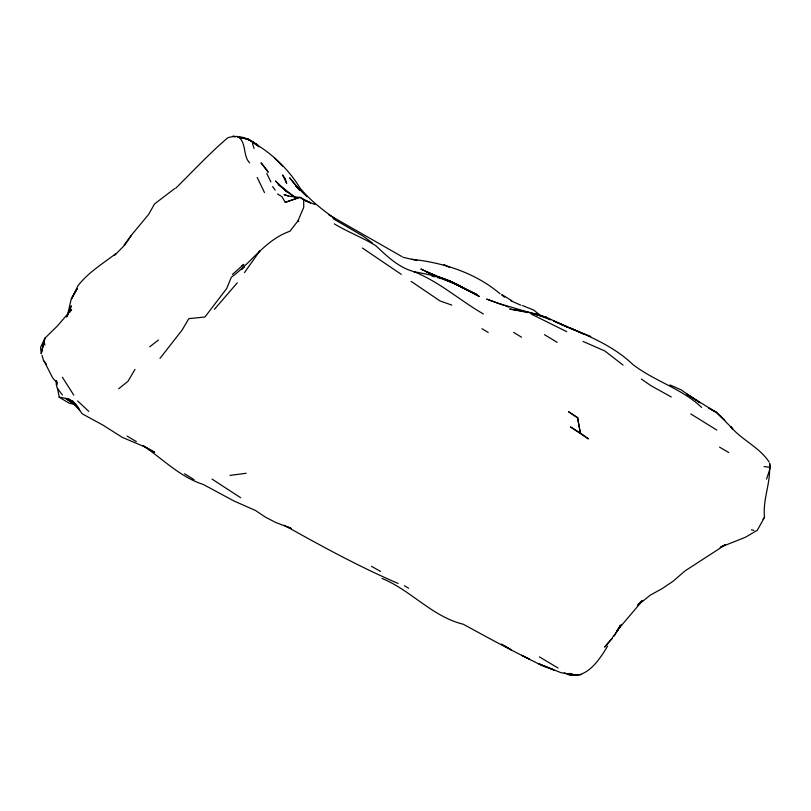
<?xml version="1.0" encoding="UTF-8"?>
<svg xmlns="http://www.w3.org/2000/svg" width="811" height="811" viewBox="0 0 811 811"><rect width="100%" height="100%" fill="white"/><g stroke="black" fill="none" stroke-linecap="round" stroke-linejoin="round"><path stroke-width="1.22" d="M769.629 468.15C769.994 484.785 762.634 500.509 764.52 517.306L757.292 530.282L745.461 537.237L720.168 547.313M769.649 465.767L769.669 463.395L770.45 467.349L766.557 479.098M69.746 312.306L71.611 309.457L57.348 326.042L44.929 338.187L41.26 353.667M66.624 317.04L71.327 305.828L67.181 316.361L71.246 298.904L77.288 288.584L71.469 298.833L78.028 285.634C88.338 272.364 102.865 263.605 116.014 253.508M159.98 358.411L182.14 330.016L188.801 318.662L204.95 317L226.725 288.452L231.348 277.19C251.542 262.622 265.339 239.772 289.912 231.247L297.921 220.977L303.719 207.383L303.699 199.982L300.323 197.428L310.633 202.953L303.699 199.982L314.84 204.463M620.162 626.051L618.905 628.241L620.131 626.183M134.971 369.4L127.895 381.423L118.67 388.763M607.621 645.982C599.076 660.6 584.255 682.862 564.304 672.917M614.201 636.017L620.496 625.859L616.147 632.509M620.445 625.291L617.161 630.522L640.518 603.019L650.27 595.152L662.08 588.654L672.816 581.446L685.113 570.843L725.47 544.708L721.121 546.665M616.188 632.458L621.419 624.47M244.446 272.638L259.824 250.873L258.658 252.262M612.629 637.264L615.529 633.462M124.113 244.993L131.443 235.383M763.029 519.182L764.52 517.306M612.153 638.156L604.611 647.097L612.406 638.257M214.449 309.326L237.309 282.755M114.625 255.353L124.803 245.003L131.463 235.089L148.646 214.388L154.526 203.956L174.629 188.628M175.652 188.294C192.896 171.344 209.279 153.553 227.698 137.84C238.596 133.876 251.268 138.995 259.196 146.852L252.282 142.006C271.675 153.127 288.412 168.972 300.09 188.091C309.903 200.084 322.2 209.643 334.791 218.544M637.446 605.249L642.809 600.454L638.277 604.195M232.402 274.453L243.847 264.335L241.556 266.18M639.849 602.867L642.697 600.454M241.465 269.566L244.375 267.133M149.68 346.834L158.429 340.032M577.594 417.969L580.372 433.084L588.411 438.893L570.447 426.89L580.372 433.084L577.594 417.969L568.42 411.613L577.969 417.787M277.544 194.032L281.944 196.678L285.269 202.324L299.421 197.377M285.269 202.324L299.888 197.397L290.328 196.424L284.093 194.67L288.351 196.059M229.959 475.398L246.199 473.269M568.775 674.691L581.011 674.762M68.773 398.748L79.762 410.275C74.886 400.127 68.651 398.566 59.203 397.218L57.571 388.307M764.063 466.548L770.399 467.369M500.032 293.775C475.287 272.729 443.475 262.744 411.653 259.246M235.17 136.643L232.828 136.238L235.21 136.704M237.522 137.049L248.338 139.239L257.736 145.017L250.893 141.226M241.181 137.85L248.338 139.239L250.315 140.617M413.64 271.685C430.56 274.696 447.794 278.214 462.513 287.591L448.057 280.474L438.173 276.906L452.224 282.035L448.057 280.474L458.844 285.411L479.423 296.522L454.758 283.738M403.087 257.3L417.047 260.574M528.164 312.6L509.683 309.052C523.642 311.14 537.977 313.087 550.628 319.777L535.169 313.938L546.949 317.598L567.376 327.056L553.599 320.923C581.213 333.149 610.531 343.185 632.813 364.443C654.416 381.2 681.676 388.449 701.657 407.426M751.412 529.816L753.865 530.404M74.977 404.577L69.168 403.179L59.203 397.218M569.434 673.424L574.158 674.701L561.05 672.724L538.788 663.743L542.285 665.182M532.857 313.695L537.551 314.992M539.903 315.641L546.949 317.598L542.539 316.351M431.624 275.872L435.071 276.845M437.372 277.494L446.567 280.079L443.779 279.065L453.663 283.272M537.48 314.932L498.076 303.243L486.671 299.097L504.107 305.494M539.852 315.601L546.949 317.598M505.253 305.899L508.69 307.126M451.788 305.098L440.059 300.952L411.167 281.407M568.44 327.553L590.753 336.484M73.831 404.111L75.18 404.618L65.61 398.383L75.403 405.135M444.56 279.785L457.799 284.813L446.831 280.109L460.283 286.547M398.15 583.454C358.928 566.636 321.389 545.996 284.114 525.224M574.512 329.945L561.293 324.38L567.426 327.107M566.777 331.689L531.195 314.06M522.558 305.554L533.668 310.066L541.799 316.503M544.617 666.145L553.933 669.987L542.539 665.821L521.493 655.298L529.188 659.029C506.875 648.131 485.079 636.108 463.324 624.257C432.141 616.654 411.106 590.337 382.042 578.446M461.408 287.074L477.152 294.626L451.007 281.65L425.927 271.563L433.642 275.111L420.848 268.999L439.957 277.92M669.947 384.951L680.855 389.716L699.964 402.722L686.674 394.126L716.346 412.323L732.718 428.796L730.478 426.515C741.842 440.089 759.39 447.135 769.122 462.027M202.892 484.319C179.626 476.726 162.687 458.803 142.908 445.594M510.798 300.759L520.875 305.2M569.778 327.776L583.383 334.061M582.997 341.421L604.824 350.96L623.041 365.082M287.317 526.643L291.544 528.63L275.588 522.406L265.177 517.002L255.597 510.545L233.842 500.914L203.5 484.572M443.982 264.599L449.547 267.407M451.007 281.65L460.364 286.536M334.294 223.877C347.757 231.946 362.436 237.532 375.797 245.682C387.161 256.317 398.485 267.478 414.005 271.685C439.481 281.914 459.878 300.415 483.397 313.979M245.743 138.458L248.835 140.121M708.5 407.984L716.346 412.323L724.831 420.179M709.878 408.774L716.346 412.323M328.577 214.672L402.104 256.692M371.468 566.311L380.633 571.451M558.019 667.98L539.406 656.92M671.275 396.974L650.878 385.63L641.369 379.072M544.455 334.649L557.177 342.343M143.05 445.604L154.708 452.356L144.48 446.729L122.451 437.443L102.855 425.065L82.327 413.884L72.463 400.918M719.529 447.145L728.785 452.528M481.916 328.708L488.212 332.409M716.812 430.073L690.8 413.934M127.013 436.054L136.319 441.589M404.476 585.765L408.632 588.259M504.858 646.043L511.143 649.814L501.492 644.046M513.596 332.388L521.493 337.194M501.847 294.586L511.741 300.658M333.037 218.625L363.216 236.183L372.462 243.067M184.584 473.746L194.042 479.666M240.745 497.782L212.026 479.088M294.018 196.657L285.34 190.544M295.549 197.661L278.234 184.361L287.023 191.832L275.476 181.025L282.015 187.615M401.273 274.361L362.426 248.034M297.921 220.977L298.742 221.565M501.877 295.153L504.655 297.211M237.887 136.664C246.889 142.543 242.58 155.773 249.656 162.839M88.804 411.4L77.603 400.918M274.442 157.902L282.613 166.154M306.994 196.708L295.549 185.678L300.05 190.068L289.608 177.832L299.239 189.835M56.811 382.63L52.715 378.027L45.051 362.902M62.457 395.058L57.155 388.114L56.212 384.049L56.588 380.856L56.993 383.319M46.47 364.453L43.47 360.419L42.071 355.35M272.648 186.54L275.223 190.119M73.771 395.109L62.376 377.247M44.108 361.098L44.879 362.487M266.758 173.463L270.904 181.897M264.477 192.552L257.188 177.416M252.535 143.527L254.056 148.464M56.03 380.663L57.125 384.759M43.916 340.944L44.899 345.04M44.929 338.187L41.199 353.454L40.55 347.412L44.929 338.187M266.91 170.128L261.02 162.778L268.208 172.277L266.91 170.128M285.137 178.775L282.593 174.963L286.688 183.479L285.137 178.775"/></g></svg>
